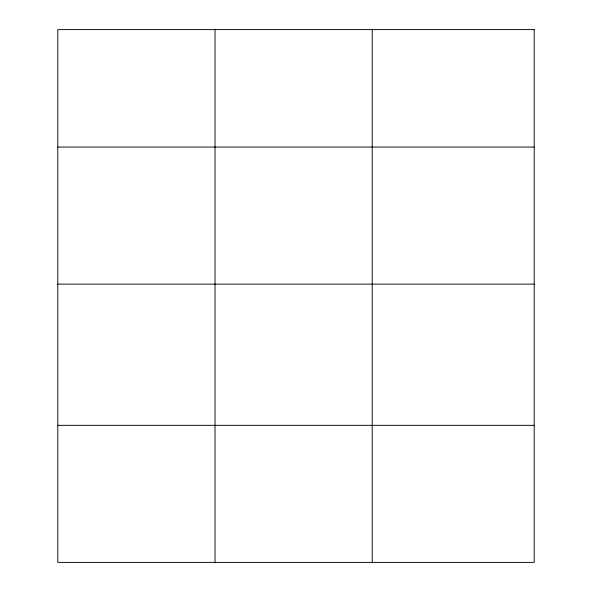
<?xml version="1.0" encoding="UTF-8"?>
<svg xmlns="http://www.w3.org/2000/svg" width="592" height="592" viewBox="0 0 592 592"><rect width="100%" height="100%" fill="white"/><g stroke="black" fill="none" stroke-linecap="round" stroke-linejoin="round"><path stroke-width="0.89" d="M57.787 147.06L534.213 147.06M57.787 284.123L534.213 284.123M57.787 425.337L534.213 425.337M372.227 29.6L372.227 562.4M215.007 29.6L215.007 562.4M534.213 29.6L57.787 29.6L57.787 562.4L534.213 562.4L534.213 29.6"/></g></svg>
